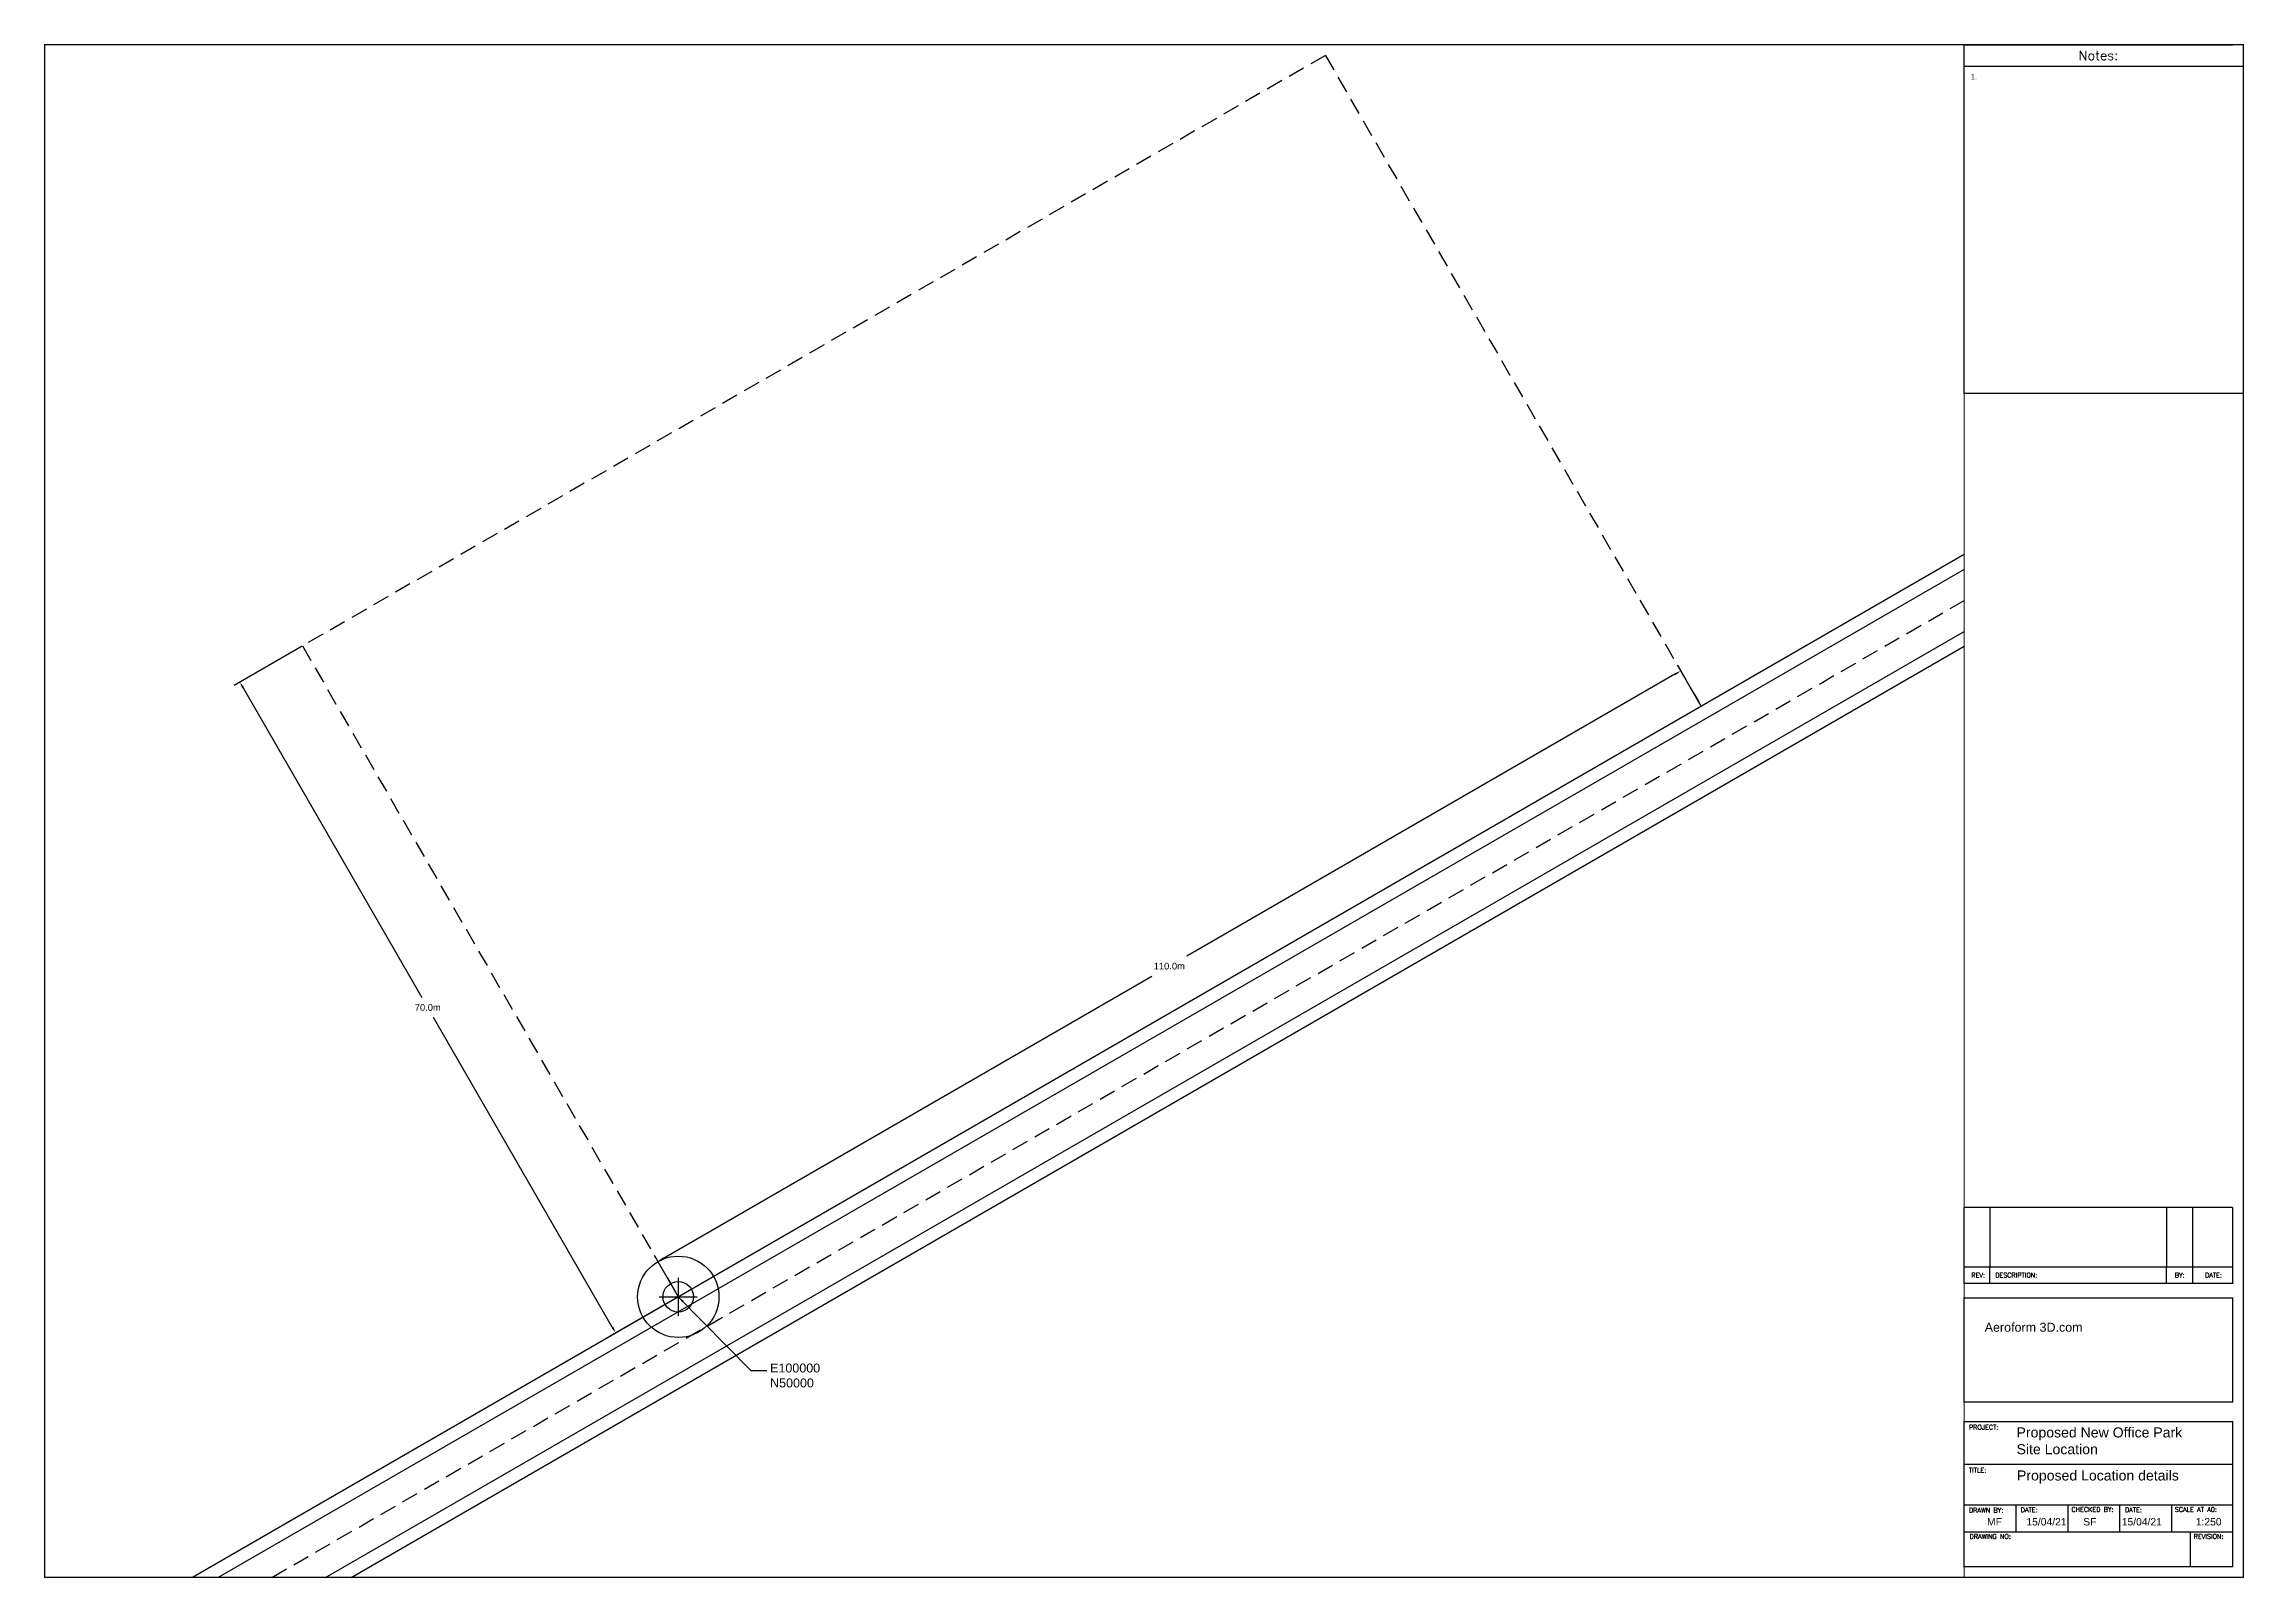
# Paper-space layout 'Full Plan' of a CAD drawing. Header units: metres, sheet in millimetres. Extents: x 0 to 819, y 0 to 571.
# The model-space entities are those that its viewports show. They can reach past a viewport. Long polylines and large blocks are cut down to what shows.
import ezdxf

# ---------------------------------------------------------------- set-up
doc = ezdxf.new("R2010")
doc.units = ezdxf.units.M
doc.header["$MEASUREMENT"] = 0
doc.linetypes.add('DASHED2', pattern=[0.375, 0.25, -0.125])
for name, color, linetype in [('YS-TEXT-LARGE', 250, 'Continuous'), ('YS-TEXT-MEDIUM', 6, 'Continuous'), ('YS-TEXT-SMALL', 2, 'Continuous'), ('YS-TITLEBLOCK-BORDERS', 154, 'Continuous'), ('YS-TITLEBLOCK-TEXT-NONEDITABLE', 154, 'Continuous')]:
    doc.layers.add(name, color=color, linetype=linetype)
doc.styles.add('ROMANS', font='romans.shx')
doc.styles.get("Standard").update_dxf_attribs({"font": 'arial.ttf'})
doc.styles.add('YS TEXT', font='arial.ttf')
doc.dimstyles.new('BuildingStyle', dxfattribs={"dimtxt": 2.5, "dimasz": 2.5, "dimexe": 2.5, "dimexo": 0.0625, "dimgap": 2.5, "dimtad": 0, "dimtih": 1, "dimtoh": 1, "dimdec": 0, "dimzin": 0, "dimdsep": 46, "dimtxsty": 'Standard', "dimcen": 0.09, "dimadec": 0, "dimazin": 0, "dimtfac": 1, "dimtdec": 0, "dimtofl": 0, "dimtmove": 2, "dimatfit": 3, "dimfxl": 1, "dimtolj": 1, "dimtzin": 0, "dimarcsym": 0})

# ---------------------------------------------------------------- blocks, each defined once
blk = doc.blocks.new('*D49')
at = {"color": 0, "lineweight": -2, "transparency": 16777216}
for p, q in [((95.95, 346.97), (70.54, 332.3)), ((73.95, 331.38), (140.52, 216.08)), ((211.45, 93.23), (144.88, 208.53)), ((235.95, 104.48), (210.54, 89.81))]:
    blk.add_line(p, q, dxfattribs=at)
at = {"color": 0, "transparency": 16777216}
for points in [[(74.31, 331.59), (73.59, 331.17), (72.7, 333.55)], [(211.81, 93.43), (211.09, 93.02), (212.7, 91.06)]]:
    blk.add_solid(points, dxfattribs=at)
at = {"layer": 'Defpoints', "color": 0, "transparency": 16777216}
for p in [(96.01, 347), (72.7, 333.55), (236.01, 104.52)]:
    blk.add_point(p, dxfattribs=at)
at = {"color": 0, "transparency": 16777216, "insert": (142.7, 212.3), "char_height": 2.5, "attachment_point": 5}
blk.add_mtext('\\A1;70.0m', dxfattribs=at)
blk = doc.blocks.new('*D50')
at = {"color": 0, "lineweight": -2, "transparency": 16777216}
for p, q in [((607.29, 336.44), (425.47, 231.47)), ((617.03, 324.57), (608.2, 339.86)), ((230.56, 118.94), (412.38, 223.92)), ((235.98, 104.57), (227.15, 119.86))]:
    blk.add_line(p, q, dxfattribs=at)
at = {"color": 0, "transparency": 16777216}
for points in [[(607.08, 336.8), (607.49, 336.08), (609.45, 337.69)], [(230.36, 119.3), (230.77, 118.58), (228.4, 117.69)]]:
    blk.add_solid(points, dxfattribs=at)
at = {"layer": 'Defpoints', "color": 0, "transparency": 16777216}
for p in [(617.06, 324.52), (228.4, 117.69), (236.01, 104.52)]:
    blk.add_point(p, dxfattribs=at)
at = {"color": 0, "transparency": 16777216, "insert": (418.92, 227.69), "char_height": 2.5, "attachment_point": 5}
blk.add_mtext('\\A1;110.0m', dxfattribs=at)

msp = doc.modelspace()

# ---------------------------------------------------------------- linework, layer by layer
for p, q in [((100441.9, 50255.13), (99558.1, 49744.87)), ((100442.53, 50254.11), (99558.73, 49743.85))]:
    msp.add_line(p, q)
at = {"color": 10, "linetype": 'DASHED2', "ltscale": 100}
msp.add_line((100060.26, 50115.62), (99965, 50060.62), dxfattribs=at)
at = {"linetype": 'DASHED2', "ltscale": 100}
msp.add_lwpolyline([(99560.04, 49741.71), (100443.84, 50251.98)], dxfattribs=at)
for points in [[(99561.35, 49739.58), (100445.15, 50249.85)], [(99561.98, 49738.56), (100445.78, 50248.83)]]:
    msp.add_lwpolyline(points)
at = {"color": 10, "linetype": 'DASHED2', "ltscale": 100}
for points in [[(100060.26, 50115.62), (100095.26, 50055)], [(99965, 50060.62), (100000, 50000)]]:
    msp.add_lwpolyline(points, dxfattribs=at)
msp.add_circle((100000, 50000), 3.79)
for p in [(100095.26, 50055), (100047.63, 50027.5), (100000, 50000)]:
    msp.add_point(p)

psp = doc.layouts.new('Full Plan')

# ---------------------------------------------------------------- linework, layer by layer
for points in [[(236.01, 111.61), (236.01, 97.42)], [(228.91, 104.52), (243.1, 104.52)]]:
    psp.add_lwpolyline(points)
psp.add_circle((236.01, 104.52), 5.68)
at = {"layer": 'YS-TITLEBLOCK-BORDERS', "linetype": 'Continuous'}
for p, q in [((715, 571), (815, 571)), ((715, 27), (750.76, 27))]:
    psp.add_line(p, q, dxfattribs=at)
at = {"layer": 'YS-TITLEBLOCK-BORDERS', "color": 7, "linetype": 'Continuous'}
for p, q in [((715, 563), (819, 563)), ((724.61, 109.59), (724.61, 115.59)), ((790.42, 109.59), (790.42, 115.59)), ((800.14, 109.59), (800.14, 115.59)), ((715, 109.59), (815, 109.59)), ((815, 42), (715, 42)), ((715, 27), (815, 27)), ((734.31, 27), (734.31, 17)), ((753.62, 27), (753.62, 17)), ((772.93, 27), (772.93, 17)), ((792.25, 27), (792.25, 17)), ((715, 17), (815, 17)), ((799.18, 17), (799.18, 4))]:
    psp.add_line(p, q, dxfattribs=at)
at = {"layer": 'YS-TITLEBLOCK-BORDERS', "color": 7, "linetype": 'Continuous', "const_width": 0.5}
for points in [[(0, 571), (819, 571), (819, 0), (0, 0)], [(715, 571), (819, 571), (819, 441.1), (715, 441.1)], [(715, 104.07), (815, 104.07), (815, 65.32), (715, 65.32)]]:
    psp.add_lwpolyline(points, close=True, dxfattribs=at)
for points in [[(715, 115.59), (715, 137.89)], [(715, 137.89), (815, 137.89)], [(724.61, 115.59), (724.61, 137.89)], [(790.42, 115.59), (790.42, 137.89)], [(800.14, 115.59), (800.14, 137.89)], [(815, 115.59), (815, 137.89)], [(715, 115.59), (715, 109.59), (815, 109.59), (815, 115.59), (715, 115.59)], [(815, 4), (815, 58), (715, 58), (715, 4), (815, 4)]]:
    psp.add_lwpolyline(points, dxfattribs=at)

# ---------------------------------------------------------------- texts
at = {"layer": 'YS-TEXT-LARGE', "linetype": 'Continuous', "insert": (722.65, 94.84), "char_height": 7.5, "attachment_point": 1, "style": 'YS TEXT'}
psp.add_mtext('{\\H0.44444x;Aeroform 3D.com\\P\\P\\H0.68751x; }', dxfattribs=at)
at = {"layer": 'YS-TEXT-LARGE', "linetype": 'Continuous', "insert": (270.22, 79.65), "char_height": 7.5, "width": 15.4637, "attachment_point": 1, "style": 'YS TEXT'}
psp.add_mtext('{\\H0.44444x;E100000\\PN50000}', dxfattribs=at)
at = {"layer": 'YS-TEXT-MEDIUM', "color": 5, "style": 'YS TEXT'}
for s, insert, char_height, width, attachment_point in [('Proposed New Office Park\\PSite Location', (734.53, 55.86), 3.75, 77.1539, 1), ('Proposed Location details', (734.69, 39.83), 3.75, 75.083, 1), ('MF', (726.32, 22.08), 2.75, 10.5158, 2), ('15/04/21', (745.68, 22.08), 2.75, 7.5145, 2), ('SF', (761.84, 22.08), 2.75, 10.5158, 2), ('15/04/21', (781.2, 22.08), 2.75, 7.5145, 2), ('1:250', (806.09, 22.08), 2.75, 12.6612, 2)]:
    psp.add_mtext(s, dxfattribs=dict(at, insert=insert, char_height=char_height, width=width, attachment_point=attachment_point))
at = {"layer": 'YS-TEXT-SMALL', "color": 5, "insert": (717.49, 560.04), "char_height": 2, "width": 9.673, "attachment_point": 1, "style": 'YS TEXT'}
psp.add_mtext('\\pi-6,l6,t6;1.^I', dxfattribs=at)
at = {"layer": 'YS-TITLEBLOCK-TEXT-NONEDITABLE', "color": 7, "linetype": 'Continuous', "insert": (765, 567), "char_height": 3.5, "width": 68.47, "attachment_point": 5, "style": 'ROMANS'}
psp.add_mtext('Notes:', dxfattribs=at)
at = {"layer": 'YS-TITLEBLOCK-TEXT-NONEDITABLE', "linetype": 'Continuous', "char_height": 1.75, "style": 'ROMANS'}
for s, insert, width, attachment_point in [('REV:', (720.25, 112.59), 42.25, 5), ('DESCRIPTION:', (726.58, 112.59), 42.25, 4), ('BY:', (795.3, 112.59), 42.25, 5), ('DATE:', (807.91, 112.59), 42.25, 5), ('PROJECT:', (716.79, 56.77), 37.6786, 1), ('TITLE:', (716.79, 40.77), 37.6786, 1), ('DRAWN BY:', (716.79, 25.88), 37.6786, 1), ('DATE:', (736.1, 26.02), 37.4556, 1), ('CHECKED BY:', (754.98, 26.17), 37.6786, 1), ('DATE:', (774.9, 26.02), 37.4556, 1), ('SCALE AT A0:', (793.47, 26.15), 37.6786, 1), ('DRAWING NO:', (717.02, 16.12), 37.6786, 1), ('REVISION:', (800.51, 16.12), 37.6786, 1)]:
    psp.add_mtext(s, dxfattribs=dict(at, insert=insert, width=width, attachment_point=attachment_point))

# ---------------------------------------------------------------- dimensions: what is measured, and where the dimension line sits
for p1, p2, distance, picture, middle in [((236.01, 104.52), (96.01, 347), 26.91, '*D49', (142.7, 212.3)), ((617.06, 324.52), (236.01, 104.52), -15.22, '*D50', (418.92, 227.69))]:
    dim = psp.add_aligned_dim(p1=p1, p2=p2, distance=distance, dimstyle='BuildingStyle', override={"dimdec": 1, "dimlfac": -0.25, "dimpost": 'm'})
    dim.commit()
    dim.dimension.update_dxf_attribs({"geometry": picture, "text_midpoint": middle})

# ---------------------------------------------------------------- leaders
psp.add_leader([(236.01, 104.52), (263.1, 77.04), (269.03, 77.04)], dimstyle='BuildingStyle', override={"dimgap": 2.5, "dimtad": 0})

# ---------------------------------------------------------------- viewports
at = {"layer": '0'}
psp.add_viewport(center=(357.5, 285.5), size=(715, 571.0026), view_center_point=(100030.37, 50045.25), view_height=142.7506, dxfattribs=at)

doc.saveas('drawing.dxf')
